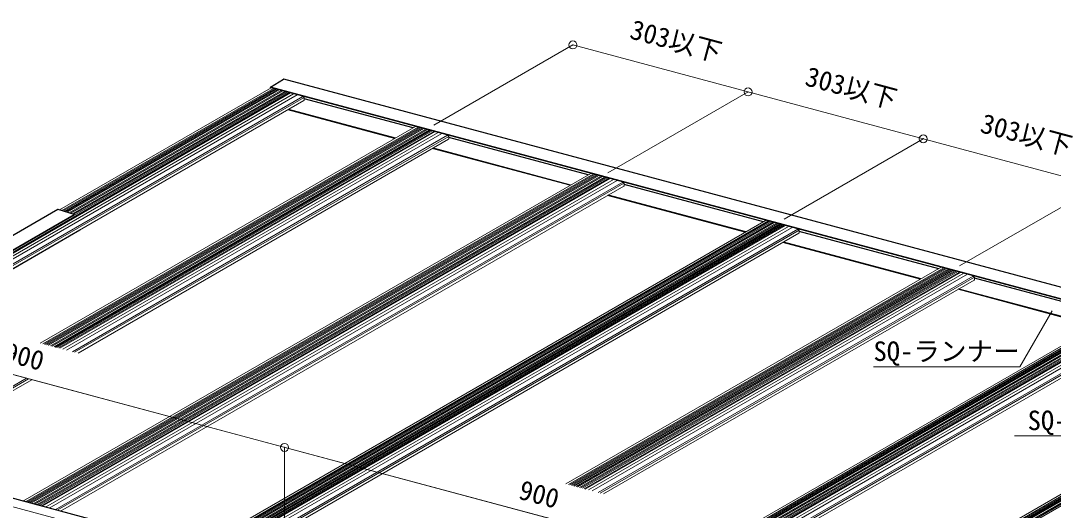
# Model space of a CAD drawing. Units: millimetres, scale not verified. Extents: x -3900 to 3900, y -2694 to 2650.
# Drawn here: x -2855 to -1302, y 893 to 1630 of the extents above; entities that cross this region are included whole.
import ezdxf
from ezdxf.enums import TextEntityAlignment as Align

# ---------------------------------------------------------------- set-up
doc = ezdxf.new("R2010")
doc.units = ezdxf.units.MM
doc.header["$LTSCALE"] = 20
doc.header["$PDMODE"] = 32
doc.header["$PDSIZE"] = 12
for name, color, linetype, lineweight in [('5-1_吊り材', 7, 'Continuous', 18), ('5-2_野縁受け', 3, 'Continuous', 18), ('5-3_野縁', 2, 'Continuous', 25), ('5-5_寸法', 7, 'Continuous', 9), ('5-6_文字', 7, 'Continuous', 18)]:
    doc.layers.add(name, color=color, linetype=linetype, lineweight=lineweight)
doc.styles.add('ＭＳ ゴシック', font='')
doc.styles.get('ＭＳ ゴシック').set_extended_font_data('MS Gothic')

msp = doc.modelspace()

# ---------------------------------------------------------------- linework, layer by layer
at = {"layer": '5-1_吊り材'}
msp.add_line((-2463.14, 790.13), (-3235.34, 997.05), dxfattribs=at)
at = {"layer": '5-2_野縁受け'}
for p, q in [((-2453.61, 1521.96), (-3307.42, 1029.01)), ((-2478.43, 1528.61), (-2796.64, 1344.9)), ((-2793.09, 1343.83), (-2474.74, 1527.63)), ((-2472.73, 1527.09), (-2791.15, 1343.24)), ((-2470.56, 1526.5), (-2789.06, 1342.62)), ((-2468.38, 1525.92), (-2786.97, 1341.99)), ((-2785.26, 1341.47), (-2466.61, 1525.45)), ((-2466.21, 1525.34), (-2784.88, 1341.36)), ((-2782.01, 1340.49), (-2463.22, 1524.54)), ((-2461.2, 1524), (-2780.05, 1339.9)), ((-2460.62, 1523.84), (-2779.5, 1339.74)), ((-2776.78, 1338.92), (-2457.79, 1523.08)), ((-2775.17, 1338.43), (-2456.12, 1522.63)), ((-2455.78, 1522.54), (-2774.84, 1338.33)), ((-2451.01, 1521.27), (-3304.83, 1028.31)), ((-2449.26, 1520.8), (-3303.08, 1027.84)), ((-3298.35, 1026.58), (-2444.53, 1519.53)), ((-2438.98, 1518.04), (-3292.8, 1025.09)), ((-3283.7, 1022.65), (-2430.39, 1515.3)), ((-3280.67, 1021.84), (-2428.64, 1513.76)), ((-2428.92, 1509.29), (-3275.57, 1020.47)), ((-2430.39, 1515.3), (-2430.39, 1515.74)), ((-2428.8, 1513.89), (-2430.19, 1514.9)), ((-2430.02, 1514.82), (-2430.13, 1514.41)), ((-2429.14, 1514.05), (-2429.25, 1513.63)), ((-2428.39, 1513.08), (-2428.39, 1510.35)), ((-2261.1, 1470.38), (-2825.33, 1144.62)), ((-2821.64, 1143.63), (-2257.41, 1469.39)), ((-2255.4, 1468.85), (-2819.63, 1143.09)), ((-2253.22, 1468.27), (-2817.46, 1142.51)), ((-2251.05, 1467.69), (-2815.29, 1141.93)), ((-2813.51, 1141.45), (-2249.28, 1467.21)), ((-2248.88, 1467.1), (-2813.11, 1141.34)), ((-2810.13, 1140.54), (-2245.89, 1466.3)), ((-2243.86, 1465.76), (-2808.1, 1140)), ((-2243.28, 1465.61), (-2807.52, 1139.85)), ((-2804.69, 1139.09), (-2240.46, 1464.85)), ((-2803.02, 1138.64), (-2238.78, 1464.4)), ((-2238.45, 1464.31), (-2802.68, 1138.55)), ((-2236.27, 1463.73), (-2800.51, 1137.97)), ((-2233.67, 1463.03), (-2797.91, 1137.27)), ((-2231.93, 1462.56), (-2796.16, 1136.8)), ((-2791.44, 1135.54), (-2227.2, 1461.3)), ((-2221.65, 1459.81), (-2785.88, 1134.05)), ((-2776.78, 1131.61), (-2213.06, 1457.07)), ((-2773.75, 1130.8), (-2211.31, 1455.52)), ((-2211.59, 1451.05), (-2768.65, 1129.43)), ((-2213.06, 1457.07), (-2213.06, 1457.51)), ((-2211.47, 1455.66), (-2212.86, 1456.67)), ((-2212.69, 1456.59), (-2212.8, 1456.17)), ((-2211.8, 1455.81), (-2211.91, 1455.4)), ((-2211.06, 1454.85), (-2211.06, 1452.11)), ((-1997.69, 1399.8), (-2851.51, 906.85)), ((-2847.82, 905.86), (-1994, 1398.81)), ((-1991.99, 1398.27), (-2845.81, 905.32)), ((-1989.82, 1397.69), (-2843.64, 904.74)), ((-1987.64, 1397.11), (-2841.46, 904.15)), ((-2839.69, 903.68), (-1985.87, 1396.63)), ((-1985.47, 1396.52), (-2839.29, 903.57)), ((-2836.3, 902.77), (-1982.48, 1395.72)), ((-1980.46, 1395.18), (-2834.28, 902.23)), ((-1979.88, 1395.03), (-2833.69, 902.07)), ((-2830.87, 901.32), (-1977.05, 1394.27)), ((-2829.2, 900.87), (-1975.38, 1393.82)), ((-1975.04, 1393.73), (-2828.86, 900.78)), ((-1972.86, 1393.15), (-2826.68, 900.19)), ((-1970.27, 1392.45), (-2824.08, 899.5)), ((-1968.52, 1391.98), (-2822.34, 899.03)), ((-2817.61, 897.76), (-1963.79, 1390.72)), ((-1958.24, 1389.23), (-2812.06, 896.28)), ((-2802.95, 893.84), (-1949.65, 1386.49)), ((-2799.93, 893.02), (-1947.9, 1384.94)), ((-1949.65, 1386.49), (-1949.65, 1386.93)), ((-1948.06, 1385.08), (-1949.45, 1386.09)), ((-1949.28, 1386.01), (-1949.39, 1385.59)), ((-1948.39, 1385.23), (-1948.51, 1384.82)), ((-1947.65, 1384.27), (-1947.65, 1381.54)), ((-1948.18, 1380.47), (-2794.83, 891.66)), ((-1734.28, 1329.22), (-2588.1, 836.27)), ((-2584.41, 835.28), (-1730.59, 1328.23)), ((-1728.58, 1327.69), (-2582.4, 834.74)), ((-1726.41, 1327.11), (-2580.23, 834.16)), ((-1724.23, 1326.53), (-2578.05, 833.57)), ((-2576.28, 833.1), (-1722.46, 1326.05)), ((-1722.06, 1325.94), (-2575.88, 832.99)), ((-2572.89, 832.19), (-1719.08, 1325.14)), ((-1717.05, 1324.6), (-2570.87, 831.65)), ((-1716.47, 1324.45), (-2570.29, 831.49)), ((-2567.46, 830.74), (-1713.64, 1323.69)), ((-2565.79, 830.29), (-1711.97, 1323.24)), ((-1711.63, 1323.15), (-2565.45, 830.2)), ((-1709.46, 1322.57), (-2563.28, 829.61)), ((-1706.86, 1321.87), (-2560.68, 828.92)), ((-1705.11, 1321.4), (-2558.93, 828.45)), ((-2554.2, 827.18), (-1700.38, 1320.14)), ((-1694.83, 1318.65), (-2548.65, 825.7)), ((-2539.55, 823.26), (-1686.24, 1315.91)), ((-2536.52, 822.44), (-1684.49, 1314.36)), ((-1684.78, 1309.89), (-2531.42, 821.08)), ((-1686.24, 1315.91), (-1686.24, 1316.35)), ((-1684.65, 1314.5), (-1686.04, 1315.51)), ((-1685.87, 1315.43), (-1685.99, 1315.01)), ((-1684.99, 1314.65), (-1685.1, 1314.24)), ((-1684.24, 1313.69), (-1684.24, 1310.96)), ((-1470.87, 1258.64), (-2035.11, 932.88)), ((-2031.42, 931.89), (-1467.19, 1257.65)), ((-1465.17, 1257.11), (-2029.41, 931.35)), ((-1463, 1256.53), (-2027.23, 930.77)), ((-1460.83, 1255.95), (-2025.06, 930.19)), ((-2023.29, 929.71), (-1459.05, 1255.47)), ((-1458.65, 1255.36), (-2022.89, 929.6)), ((-2019.9, 928.8), (-1455.67, 1254.56)), ((-1453.64, 1254.02), (-2017.87, 928.26)), ((-1453.06, 1253.87), (-2017.29, 928.11)), ((-2014.47, 927.35), (-1450.23, 1253.11)), ((-2012.79, 926.9), (-1448.56, 1252.66)), ((-1448.22, 1252.57), (-2012.46, 926.81)), ((-1446.05, 1251.99), (-2010.28, 926.23)), ((-1443.45, 1251.29), (-2007.68, 925.53)), ((-1441.7, 1250.82), (-2005.94, 925.06)), ((-2001.21, 923.8), (-1436.98, 1249.56)), ((-1431.42, 1248.07), (-1995.66, 922.31)), ((-1986.55, 919.87), (-1422.84, 1245.33)), ((-1983.53, 919.06), (-1421.09, 1243.78)), ((-1422.84, 1245.33), (-1422.84, 1245.77)), ((-1421.25, 1243.92), (-1422.63, 1244.93)), ((-1422.47, 1244.85), (-1422.58, 1244.43)), ((-1421.58, 1244.07), (-1421.69, 1243.66)), ((-1420.84, 1243.11), (-1420.84, 1240.38)), ((-1421.37, 1239.31), (-1978.43, 917.69)), ((-1207.46, 1188.06), (-2061.28, 695.11)), ((-2057.6, 694.12), (-1203.78, 1187.07)), ((-1201.77, 1186.53), (-2055.58, 693.58)), ((-1199.59, 1185.95), (-2053.41, 693)), ((-1197.42, 1185.37), (-2051.24, 692.41)), ((-2049.47, 691.94), (-1195.65, 1184.89)), ((-1195.25, 1184.79), (-2049.06, 691.83)), ((-2046.08, 691.03), (-1192.26, 1183.98)), ((-1190.23, 1183.44), (-2044.05, 690.49)), ((-1189.65, 1183.29), (-2043.47, 690.33)), ((-2040.65, 689.58), (-1186.83, 1182.53)), ((-2038.97, 689.13), (-1185.15, 1182.08)), ((-1184.81, 1181.99), (-2038.63, 689.04)), ((-1182.64, 1181.41), (-2036.46, 688.45)), ((-1180.04, 1180.71), (-2033.86, 687.76)), ((-1178.29, 1180.24), (-2032.11, 687.29)), ((-2027.39, 686.02), (-1173.57, 1178.98)), ((-1168.01, 1177.49), (-2021.83, 684.54)), ((-2012.73, 682.1), (-1159.43, 1174.75)), ((-2009.7, 681.28), (-1157.68, 1173.2)), ((-1157.96, 1168.73), (-2004.61, 679.92)), ((-944.06, 1117.48), (-1797.88, 624.53)), ((-1794.19, 623.54), (-940.37, 1116.49)), ((-938.36, 1115.95), (-1792.18, 623)), ((-936.18, 1115.37), (-1790, 622.42)), ((-934.01, 1114.79), (-1787.83, 621.83)), ((-1786.06, 621.36), (-932.24, 1114.31)), ((-931.84, 1114.21), (-1785.66, 621.25)), ((-1782.67, 620.45), (-928.85, 1113.4)), ((-926.82, 1112.86), (-1780.64, 619.91)), ((-926.24, 1112.71), (-1780.06, 619.75)), ((-1777.24, 619), (-923.42, 1111.95)), ((-3066.36, 964.42), (-2845.98, 1091.66)), ((-3063.33, 963.6), (-2842.95, 1090.84)), ((-2837.85, 1089.48), (-3058.24, 962.24))]:
    msp.add_line(p, q, dxfattribs=at)
for centre, radius, start, end in [((-2429.89, 1515.3), 0.5, 180, 233.85349), ((-2429.39, 1513.08), 1, 74.99999, 75), ((-2429.41, 1510.13), 0.971, 300, 310.75941), ((-2429.39, 1513.08), 1, 0, 53.85349), ((-2429.63, 1510.29), 1.24, 313.58813, 2.97263), ((-2212.56, 1457.07), 0.5, 180, 233.85349), ((-2212.06, 1454.85), 1, 74.99999, 75), ((-2212.08, 1451.89), 0.971, 300, 310.75941), ((-2212.06, 1454.85), 1, 0, 53.85349), ((-2212.29, 1452.05), 1.24, 313.58813, 2.97263), ((-1949.15, 1386.49), 0.5, 180, 233.85349), ((-1948.65, 1384.27), 1, 74.99999, 75), ((-1948.65, 1384.27), 1, 0, 53.85349), ((-1948.67, 1381.31), 0.971, 300, 310.75941), ((-1948.89, 1381.47), 1.24, 313.58813, 2.97263), ((-1685.74, 1315.91), 0.5, 180, 233.85349), ((-1685.24, 1313.69), 1, 74.99999, 75), ((-1685.26, 1310.73), 0.971, 300, 310.75941), ((-1685.24, 1313.69), 1, 0, 53.85349), ((-1685.48, 1310.89), 1.24, 313.58813, 2.97263), ((-1422.34, 1245.33), 0.5, 180, 233.85349), ((-1421.84, 1243.11), 1, 74.99999, 75), ((-1421.84, 1243.11), 1, 0, 53.85349), ((-1421.85, 1240.15), 0.971, 300, 310.75941), ((-1422.07, 1240.31), 1.24, 313.58813, 2.97263)]:
    msp.add_arc(centre, radius, start, end, dxfattribs=at)
at = {"layer": '5-3_野縁'}
for p, q in [((-2479.3, 1529.45), (-2459.86, 1541.48)), ((-242.65, 947.57), (-2459.45, 1541.56)), ((-2479.3, 1528.85), (-2479.32, 1528.85)), ((-262.52, 934.86), (-2479.32, 1528.85)), ((-2479.3, 1528.85), (-2479.3, 1529.45)), ((-262.5, 935.46), (-2479.3, 1529.45)), ((-2264.89, 1468.19), (-2428.39, 1512)), ((-2292.22, 1452.41), (-2452.87, 1495.46)), ((-2291.51, 1452.82), (-2452.16, 1495.87)), ((-2001.48, 1397.61), (-2211.06, 1453.76)), ((-2028.81, 1381.83), (-2235.54, 1437.23)), ((-2028.1, 1382.24), (-2234.83, 1437.64)), ((-1738.07, 1327.03), (-1947.65, 1383.18)), ((-1765.4, 1311.25), (-1972.13, 1366.65)), ((-1764.69, 1311.66), (-1971.42, 1367.06)), ((-2799.19, 1345.41), (-3001.83, 1228.42)), ((-2977.04, 1221.21), (-2774.41, 1338.2)), ((-2977.04, 1220.61), (-2774.41, 1337.6)), ((-2774.41, 1338.2), (-2798.54, 1345.47)), ((-2774.41, 1338.2), (-2774.41, 1337.6)), ((-2765.71, 1314.67), (-2765.71, 1314.84)), ((-1474.67, 1256.45), (-1684.24, 1312.6)), ((-1501.99, 1240.67), (-1708.72, 1296.07)), ((-1501.28, 1241.08), (-1708.01, 1296.48)), ((-1211.26, 1185.87), (-1420.84, 1242.02)), ((-1238.58, 1170.09), (-1445.31, 1225.49)), ((-1237.87, 1170.5), (-1444.6, 1225.9)), ((-2463.2, 802.8), (-3235.37, 1009.7))]:
    msp.add_line(p, q, dxfattribs=at)
msp.add_lwpolyline([(-2968.37, 1197.69), (-2968.35, 1197.68), (-2765.71, 1314.67)], dxfattribs=at)
for centre, radius, start, end in [((-2459.41, 1540.72), 0.879, 120.01891, 122.71843), ((-2459.37, 1540.66), 0.955, 122.71741, 122.80527), ((-2459.44, 1540.78), 0.808, 117.16512, 120.0199), ((-2459.47, 1540.84), 0.743, 114.14583, 117.16603), ((-2459.5, 1540.9), 0.683, 110.95195, 114.14661), ((-2459.52, 1540.95), 0.628, 107.57623, 110.95251), ((-2459.53, 1540.99), 0.58, 104.01414, 107.57648), ((-2459.54, 1541.04), 0.537, 100.26494, 104.01401), ((-2459.55, 1541.07), 0.5, 96.33266, 100.2643), ((-2459.55, 1541.1), 0.469, 92.22716, 96.33144), ((-2459.55, 1541.13), 0.443, 87.9649, 92.2253), ((-2459.55, 1541.15), 0.423, 83.56927, 87.96239), ((-2459.55, 1541.16), 0.409, 79.07037, 83.56618), ((-2459.55, 1541.17), 0.4, 74.50395, 79.06682), ((-2798.83, 1344.78), 0.733, 118.26396, 120), ((-2798.83, 1344.78), 0.73, 111.60857, 118.2567), ((-2798.82, 1344.77), 0.74, 105.01338, 111.6015), ((-2798.82, 1344.75), 0.763, 98.55026, 105.00719), ((-2798.81, 1344.71), 0.798, 92.27881, 98.54541), ((-2798.81, 1344.67), 0.844, 86.2426, 92.27553), ((-2798.81, 1344.61), 0.902, 80.46814, 86.24089), ((-2798.83, 1344.54), 0.969, 74.96606, 80.46779), ((-2798.84, 1344.47), 1.04, 73.24443, 74.9668)]:
    msp.add_arc(centre, radius, start, end, dxfattribs=at)
at = {"layer": '5-5_寸法', "color": 4}
for p, q in [((-2233.67, 1472.26), (-2024.64, 1592.94)), ((-2024.64, 1592.94), (-707.6, 1240.04)), ((-1972.31, 1400.49), (-1761.23, 1522.36)), ((-1706.84, 1331.11), (-1497.82, 1451.78)), ((-1443.41, 1260.54), (-1234.41, 1381.2)), ((-3240.56, 1197.38), (-1675.76, 778.1)), ((-2458.16, 806.07), (-2458.16, 987.74))]:
    msp.add_line(p, q, dxfattribs=at)
msp.add_lwpolyline([(-3370.96, 1050.65), (-3370.96, 1232.33), (-1806.16, 813.04)], dxfattribs=at)
at = {"layer": '5-5_寸法'}
for p in [(-2024.64, 1592.94), (-1761.23, 1522.36), (-1497.82, 1451.78), (-2458.16, 987.74)]:
    msp.add_point(p, dxfattribs=at)
at = {"layer": '5-6_文字'}
msp.add_line((-1360.53, 1004.82), (-1220.96, 1004.82), dxfattribs=at)
msp.add_lwpolyline([(-1304.24, 1192.83), (-1352.71, 1108.89), (-1572.71, 1108.89)], dxfattribs=at)

# ---------------------------------------------------------------- texts
at = {"layer": '5-5_寸法', "style": 'ＭＳ ゴシック'}
for s, p in [('303以下', (-1943.11, 1594.74)), ('303以下', (-1679.7, 1524.16)), ('303以下', (-1416.29, 1453.58)), ('900', (-2884.47, 1109.75)), ('900', (-2110.21, 902.29))]:
    msp.add_text(s, height=29.33, rotation=345, dxfattribs=at).set_placement(p, align=Align.BOTTOM_LEFT)
at = {"layer": '5-6_文字', "style": 'ＭＳ ゴシック'}
for s, p in [('SQ-ランナー', (-1572.71, 1108.89)), ('SQ-BAR', (-1340.96, 1004.82))]:
    msp.add_text(s, height=29.33, dxfattribs=at).set_placement(p, align=Align.BOTTOM_LEFT)

doc.saveas('drawing.dxf')
